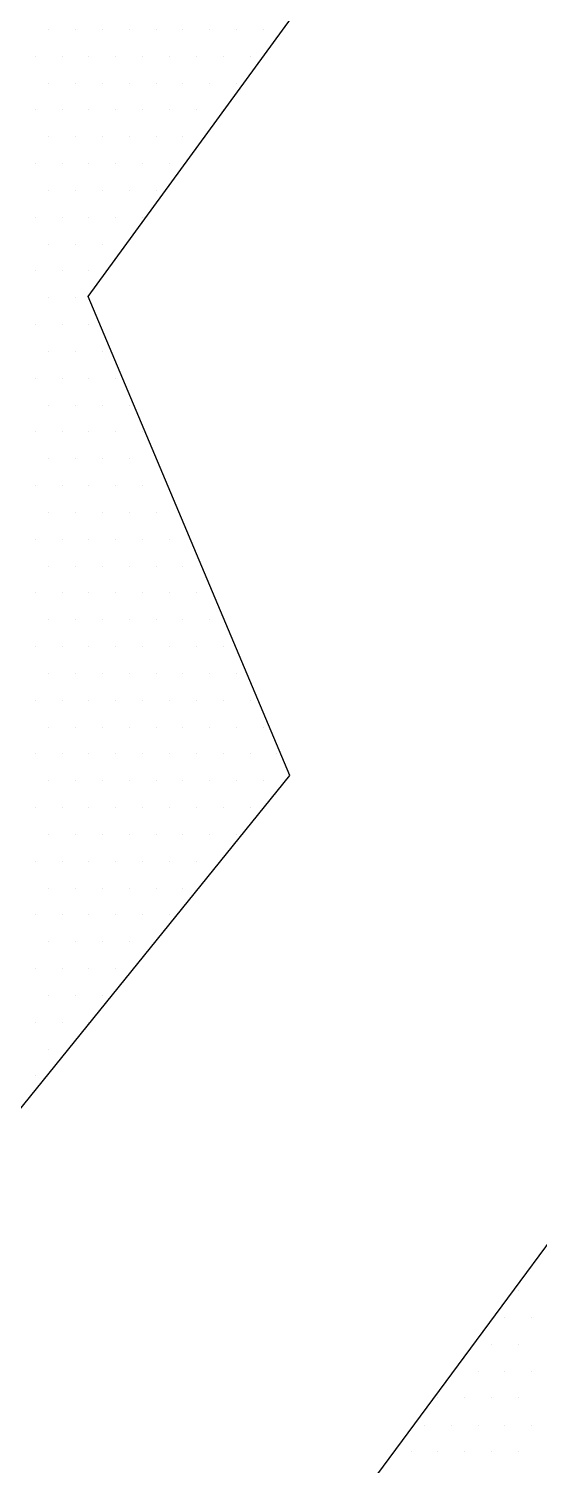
# Model space of a CAD drawing. Header units: metres. Extents: x 9606 to 9900, y 4805 to 4952.
# Drawn here: x 9865.168 to 9865.517, y 4850.549 to 4851.531 of the extents above; entities that cross this region are included whole.
import ezdxf

# ---------------------------------------------------------------- set-up
doc = ezdxf.new("R2010")
doc.units = ezdxf.units.M
doc.header["$LTSCALE"] = 2
doc.linetypes.add('CACHEX2', pattern=[0.75, 0.5, -0.25])
for name, color, linetype in [('CARTOUCHE', 7, 'Continuous'), ('LOGO', 4, 'Continuous'), ('rosace', 7, 'Continuous')]:
    doc.layers.add(name, color=color, linetype=linetype)

# ---------------------------------------------------------------- blocks, each defined once
blk = doc.blocks.new('A$C715108E3')
at = {"layer": 'LOGO', "color": 131}
for p, q in [((-7.7724, -18.4684), (-7.7724, -18.4684)), ((-7.6809, -18.4684), (-7.6809, -18.4684)), ((-7.5891, -18.4684), (-7.5891, -18.4684)), ((-7.4973, -18.4684), (-7.4973, -18.4684)), ((-7.4058, -18.4684), (-7.4058, -18.4684)), ((-7.314, -18.4684), (-7.314, -18.4684)), ((-7.2222, -18.4684), (-7.2222, -18.4684)), ((-7.1307, -18.4684), (-7.1307, -18.4684)), ((-7.0389, -18.4684), (-7.0389, -18.4684)), ((-7.8187, -18.5599), (-7.8187, -18.5599)), ((-7.7267, -18.5599), (-7.7267, -18.5599)), ((-7.635, -18.5599), (-7.635, -18.5599)), ((-7.5434, -18.5599), (-7.5434, -18.5599)), ((-7.4515, -18.5599), (-7.4515, -18.5599)), ((-7.3597, -18.5599), (-7.3597, -18.5599)), ((-7.2683, -18.5599), (-7.2683, -18.5599)), ((-7.1764, -18.5599), (-7.1764, -18.5599)), ((-7.0846, -18.5599), (-7.0846, -18.5599)), ((-7.7724, -18.6525), (-7.7724, -18.6525)), ((-7.6809, -18.6525), (-7.6809, -18.6525)), ((-7.5891, -18.6525), (-7.5891, -18.6525)), ((-7.4973, -18.6525), (-7.4973, -18.6525)), ((-7.4058, -18.6525), (-7.4058, -18.6525)), ((-7.314, -18.6525), (-7.314, -18.6525)), ((-7.2222, -18.6525), (-7.2222, -18.6525)), ((-7.1307, -18.6525), (-7.1307, -18.6525)), ((-7.8187, -18.7438), (-7.8187, -18.7438)), ((-7.7267, -18.7438), (-7.7267, -18.7438)), ((-7.635, -18.7438), (-7.635, -18.7438)), ((-7.5434, -18.7438), (-7.5434, -18.7438)), ((-7.4515, -18.7438), (-7.4515, -18.7438)), ((-7.3597, -18.7438), (-7.3597, -18.7438)), ((-7.2683, -18.7438), (-7.2683, -18.7438)), ((-7.1764, -18.7438), (-7.1764, -18.7438)), ((-7.7724, -18.835), (-7.7724, -18.835)), ((-7.6809, -18.835), (-7.6809, -18.835)), ((-7.5891, -18.835), (-7.5891, -18.835)), ((-7.4973, -18.835), (-7.4973, -18.835)), ((-7.4058, -18.835), (-7.4058, -18.835)), ((-7.314, -18.835), (-7.314, -18.835)), ((-7.8187, -18.9276), (-7.8187, -18.9276)), ((-7.7267, -18.9276), (-7.7267, -18.9276)), ((-7.635, -18.9276), (-7.635, -18.9276)), ((-7.5434, -18.9276), (-7.5434, -18.9276)), ((-7.4515, -18.9276), (-7.4515, -18.9276)), ((-7.3597, -18.9276), (-7.3597, -18.9276)), ((-7.7724, -19.0189), (-7.7724, -19.0189)), ((-7.6809, -19.0189), (-7.6809, -19.0189)), ((-7.5891, -19.0189), (-7.5891, -19.0189)), ((-7.4973, -19.0189), (-7.4973, -19.0189)), ((-7.4058, -19.0189), (-7.4058, -19.0189)), ((-7.8187, -19.1101), (-7.8187, -19.1101)), ((-7.7267, -19.1101), (-7.7267, -19.1101)), ((-7.635, -19.1101), (-7.635, -19.1101)), ((-7.5434, -19.1101), (-7.5434, -19.1101)), ((-7.4515, -19.1101), (-7.4515, -19.1101)), ((-7.7724, -19.2027), (-7.7724, -19.2027)), ((-7.6809, -19.2027), (-7.6809, -19.2027)), ((-7.5891, -19.2027), (-7.5891, -19.2027)), ((-7.8187, -19.294), (-7.8187, -19.294)), ((-7.7267, -19.294), (-7.7267, -19.294)), ((-7.635, -19.294), (-7.635, -19.294)), ((-7.7724, -19.3855), (-7.7724, -19.3855)), ((-7.6809, -19.3855), (-7.6809, -19.3855)), ((-7.8187, -19.4779), (-7.8187, -19.4779)), ((-7.7267, -19.4779), (-7.7267, -19.4779)), ((-7.635, -19.4779), (-7.635, -19.4779)), ((-7.7724, -19.5693), (-7.7724, -19.5693)), ((-7.6809, -19.5693), (-7.6809, -19.5693)), ((-7.5891, -19.5693), (-7.5891, -19.5693)), ((-7.8187, -19.6606), (-7.8187, -19.6606)), ((-7.7267, -19.6606), (-7.7267, -19.6606)), ((-7.635, -19.6606), (-7.635, -19.6606)), ((-7.5434, -19.6606), (-7.5434, -19.6606)), ((-7.7724, -19.753), (-7.7724, -19.753)), ((-7.6809, -19.753), (-7.6809, -19.753)), ((-7.5891, -19.753), (-7.5891, -19.753)), ((-7.4973, -19.753), (-7.4973, -19.753)), ((-7.8187, -19.8444), (-7.8187, -19.8444)), ((-7.7267, -19.8444), (-7.7267, -19.8444)), ((-7.635, -19.8444), (-7.635, -19.8444)), ((-7.5434, -19.8444), (-7.5434, -19.8444)), ((-7.4515, -19.8444), (-7.4515, -19.8444)), ((-7.7724, -19.9357), (-7.7724, -19.9357)), ((-7.6809, -19.9357), (-7.6809, -19.9357)), ((-7.5891, -19.9357), (-7.5891, -19.9357)), ((-7.4973, -19.9357), (-7.4973, -19.9357)), ((-7.4058, -19.9357), (-7.4058, -19.9357)), ((-7.8187, -20.0281), (-7.8187, -20.0281)), ((-7.7267, -20.0281), (-7.7267, -20.0281)), ((-7.635, -20.0281), (-7.635, -20.0281)), ((-7.5434, -20.0281), (-7.5434, -20.0281)), ((-7.4515, -20.0281), (-7.4515, -20.0281)), ((-7.7724, -20.1196), (-7.7724, -20.1196)), ((-7.6809, -20.1196), (-7.6809, -20.1196)), ((-7.5891, -20.1196), (-7.5891, -20.1196)), ((-7.4973, -20.1196), (-7.4973, -20.1196)), ((-7.4058, -20.1196), (-7.4058, -20.1196)), ((-7.8187, -20.211), (-7.8187, -20.211)), ((-7.7267, -20.211), (-7.7267, -20.211)), ((-7.635, -20.211), (-7.635, -20.211)), ((-7.5434, -20.211), (-7.5434, -20.211)), ((-7.4515, -20.211), (-7.4515, -20.211)), ((-7.3597, -20.211), (-7.3597, -20.211)), ((-7.7724, -20.3034), (-7.7724, -20.3034)), ((-7.6809, -20.3034), (-7.6809, -20.3034)), ((-7.5891, -20.3034), (-7.5891, -20.3034)), ((-7.4973, -20.3034), (-7.4973, -20.3034)), ((-7.4058, -20.3034), (-7.4058, -20.3034)), ((-7.314, -20.3034), (-7.314, -20.3034)), ((-7.8187, -20.3947), (-7.8187, -20.3947)), ((-7.7267, -20.3947), (-7.7267, -20.3947)), ((-7.635, -20.3947), (-7.635, -20.3947)), ((-7.5434, -20.3947), (-7.5434, -20.3947)), ((-7.4515, -20.3947), (-7.4515, -20.3947)), ((-7.3597, -20.3947), (-7.3597, -20.3947)), ((-7.2683, -20.3947), (-7.2683, -20.3947)), ((-7.7724, -20.4859), (-7.7724, -20.4859)), ((-7.6809, -20.4859), (-7.6809, -20.4859)), ((-7.5891, -20.4859), (-7.5891, -20.4859)), ((-7.4973, -20.4859), (-7.4973, -20.4859)), ((-7.4058, -20.4859), (-7.4058, -20.4859)), ((-7.314, -20.4859), (-7.314, -20.4859)), ((-7.2222, -20.4859), (-7.2222, -20.4859)), ((-7.8187, -20.5785), (-7.8187, -20.5785)), ((-7.7267, -20.5785), (-7.7267, -20.5785)), ((-7.635, -20.5785), (-7.635, -20.5785)), ((-7.5434, -20.5785), (-7.5434, -20.5785)), ((-7.4515, -20.5785), (-7.4515, -20.5785)), ((-7.3597, -20.5785), (-7.3597, -20.5785)), ((-7.2683, -20.5785), (-7.2683, -20.5785)), ((-7.1764, -20.5785), (-7.1764, -20.5785)), ((-7.7724, -20.6698), (-7.7724, -20.6698)), ((-7.6809, -20.6698), (-7.6809, -20.6698)), ((-7.5891, -20.6698), (-7.5891, -20.6698)), ((-7.4973, -20.6698), (-7.4973, -20.6698)), ((-7.4058, -20.6698), (-7.4058, -20.6698)), ((-7.314, -20.6698), (-7.314, -20.6698)), ((-7.2222, -20.6698), (-7.2222, -20.6698)), ((-7.1307, -20.6698), (-7.1307, -20.6698)), ((-7.8187, -20.7613), (-7.8187, -20.7613)), ((-7.7267, -20.7613), (-7.7267, -20.7613)), ((-7.635, -20.7613), (-7.635, -20.7613)), ((-7.5434, -20.7613), (-7.5434, -20.7613)), ((-7.4515, -20.7613), (-7.4515, -20.7613)), ((-7.3597, -20.7613), (-7.3597, -20.7613)), ((-7.2683, -20.7613), (-7.2683, -20.7613)), ((-7.1764, -20.7613), (-7.1764, -20.7613)), ((-7.0846, -20.7613), (-7.0846, -20.7613)), ((-7.7724, -20.8538), (-7.7724, -20.8538)), ((-7.6809, -20.8538), (-7.6809, -20.8538)), ((-7.5891, -20.8538), (-7.5891, -20.8538)), ((-7.4973, -20.8538), (-7.4973, -20.8538)), ((-7.4058, -20.8538), (-7.4058, -20.8538)), ((-7.314, -20.8538), (-7.314, -20.8538)), ((-7.2222, -20.8538), (-7.2222, -20.8538)), ((-7.1307, -20.8538), (-7.1307, -20.8538)), ((-7.0389, -20.8538), (-7.0389, -20.8538)), ((-7.8187, -20.9451), (-7.8187, -20.9451)), ((-7.7267, -20.9451), (-7.7267, -20.9451)), ((-7.635, -20.9451), (-7.635, -20.9451)), ((-7.5434, -20.9451), (-7.5434, -20.9451)), ((-7.4515, -20.9451), (-7.4515, -20.9451)), ((-7.3597, -20.9451), (-7.3597, -20.9451)), ((-7.2683, -20.9451), (-7.2683, -20.9451)), ((-7.1764, -20.9451), (-7.1764, -20.9451)), ((-7.0846, -20.9451), (-7.0846, -20.9451)), ((-6.9924, -20.9451), (-6.9924, -20.9451)), ((-7.7724, -21.0375), (-7.7724, -21.0375)), ((-7.6809, -21.0375), (-7.6809, -21.0375)), ((-7.5891, -21.0375), (-7.5891, -21.0375)), ((-7.4973, -21.0375), (-7.4973, -21.0375)), ((-7.4058, -21.0375), (-7.4058, -21.0375)), ((-7.314, -21.0375), (-7.314, -21.0375)), ((-7.2222, -21.0375), (-7.2222, -21.0375)), ((-7.1307, -21.0375), (-7.1307, -21.0375)), ((-7.0389, -21.0375), (-7.0389, -21.0375)), ((-7.8187, -21.1288), (-7.8187, -21.1288)), ((-7.7267, -21.1288), (-7.7267, -21.1288)), ((-7.635, -21.1288), (-7.635, -21.1288)), ((-7.5434, -21.1288), (-7.5434, -21.1288)), ((-7.4515, -21.1288), (-7.4515, -21.1288)), ((-7.3597, -21.1288), (-7.3597, -21.1288)), ((-7.2683, -21.1288), (-7.2683, -21.1288)), ((-7.1764, -21.1288), (-7.1764, -21.1288)), ((-7.0846, -21.1288), (-7.0846, -21.1288)), ((-7.7724, -21.2202), (-7.7724, -21.2202)), ((-7.6809, -21.2202), (-7.6809, -21.2202)), ((-7.5891, -21.2202), (-7.5891, -21.2202)), ((-7.4973, -21.2202), (-7.4973, -21.2202)), ((-7.4058, -21.2202), (-7.4058, -21.2202)), ((-7.314, -21.2202), (-7.314, -21.2202)), ((-7.2222, -21.2202), (-7.2222, -21.2202)), ((-7.1307, -21.2202), (-7.1307, -21.2202)), ((-7.8187, -21.3126), (-7.8187, -21.3126)), ((-7.7267, -21.3126), (-7.7267, -21.3126)), ((-7.635, -21.3126), (-7.635, -21.3126)), ((-7.5434, -21.3126), (-7.5434, -21.3126)), ((-7.4515, -21.3126), (-7.4515, -21.3126)), ((-7.3597, -21.3126), (-7.3597, -21.3126)), ((-7.2683, -21.3126), (-7.2683, -21.3126)), ((-7.7724, -21.4039), (-7.7724, -21.4039)), ((-7.6809, -21.4039), (-7.6809, -21.4039)), ((-7.5891, -21.4039), (-7.5891, -21.4039)), ((-7.4973, -21.4039), (-7.4973, -21.4039)), ((-7.4058, -21.4039), (-7.4058, -21.4039)), ((-7.314, -21.4039), (-7.314, -21.4039)), ((-7.8187, -21.4954), (-7.8187, -21.4954)), ((-7.7267, -21.4954), (-7.7267, -21.4954)), ((-7.635, -21.4954), (-7.635, -21.4954)), ((-7.5434, -21.4954), (-7.5434, -21.4954)), ((-7.4515, -21.4954), (-7.4515, -21.4954)), ((-7.3597, -21.4954), (-7.3597, -21.4954)), ((-7.7724, -21.5878), (-7.7724, -21.5878)), ((-7.6809, -21.5878), (-7.6809, -21.5878)), ((-7.5891, -21.5878), (-7.5891, -21.5878)), ((-7.4973, -21.5878), (-7.4973, -21.5878)), ((-7.8187, -21.6792), (-7.8187, -21.6792)), ((-7.7267, -21.6792), (-7.7267, -21.6792)), ((-7.635, -21.6792), (-7.635, -21.6792)), ((-7.5434, -21.6792), (-7.5434, -21.6792)), ((-7.7724, -21.7705), (-7.7724, -21.7705)), ((-7.6809, -21.7705), (-7.6809, -21.7705)), ((-7.5891, -21.7705), (-7.5891, -21.7705)), ((-7.8187, -21.8631), (-7.8187, -21.8631)), ((-7.7267, -21.8631), (-7.7267, -21.8631)), ((-7.635, -21.8631), (-7.635, -21.8631)), ((-7.7724, -21.9543), (-7.7724, -21.9543)), ((-7.8187, -22.0454), (-7.8187, -22.0454)), ((-6.1187, -22.6886), (-6.1187, -22.6886)), ((-6.1867, -22.7799), (-6.1867, -22.7799)), ((-6.1674, -22.7799), (-6.1674, -22.7799)), ((-6.2547, -22.8712), (-6.2547, -22.8712)), ((-6.2133, -22.8712), (-6.2133, -22.8712)), ((-6.1213, -22.8712), (-6.1213, -22.8712)), ((-6.3228, -22.9636), (-6.3228, -22.9636)), ((-6.259, -22.9636), (-6.259, -22.9636)), ((-6.1674, -22.9636), (-6.1674, -22.9636)), ((-6.3908, -23.055), (-6.3908, -23.055)), ((-6.3046, -23.055), (-6.3046, -23.055)), ((-6.2133, -23.055), (-6.2133, -23.055)), ((-6.1213, -23.055), (-6.1213, -23.055)), ((-6.4586, -23.1463), (-6.4586, -23.1463)), ((-6.4423, -23.1463), (-6.4423, -23.1463)), ((-6.3511, -23.1463), (-6.3511, -23.1463)), ((-6.259, -23.1463), (-6.259, -23.1463)), ((-6.1674, -23.1463), (-6.1674, -23.1463)), ((-6.5261, -23.2389), (-6.5261, -23.2389)), ((-6.4886, -23.2389), (-6.4886, -23.2389)), ((-6.3966, -23.2389), (-6.3966, -23.2389)), ((-6.3046, -23.2389), (-6.3046, -23.2389)), ((-6.2133, -23.2389), (-6.2133, -23.2389)), ((-6.1213, -23.2389), (-6.1213, -23.2389)), ((-6.5939, -23.3303), (-6.5939, -23.3303)), ((-6.5343, -23.3303), (-6.5343, -23.3303)), ((-6.4423, -23.3303), (-6.4423, -23.3303)), ((-6.3511, -23.3303), (-6.3511, -23.3303)), ((-6.259, -23.3303), (-6.259, -23.3303)), ((-6.1674, -23.3303), (-6.1674, -23.3303))]:
    blk.add_line(p, q, dxfattribs=at)
for points in [[(-19.4659, -20.0075), (-15.0643, -20.4719), (-16.7516, -22.8048), (-16.3741, -23.1322), (-15.8207, -23.5348), (-15.4563, -23.799), (-13.7331, -21.4856), (-11.9601, -25.3945), (-11.4761, -25.5469), (-10.7095, -25.798), (-10.0926, -25.8741), (-9.9674, -25.8741), (-12.5584, -19.9248), (-11.816, -18.9068), (-10.4959, -20.6166), (-9.7792, -22.2122), (-8.7979, -20.9179), (-8.1187, -22.4645), (-6.9489, -21.0191), (-7.6382, -19.3811), (-6.116, -17.2939)], [(-5.0186, -17.1537), (-4.9784, -19.1278), (-5.3896, -19.2331), (-4.7123, -20.7884), (-8.4641, -25.8566), (-8.5996, -26.1134), (-8.0987, -26.1134), (-7.2053, -26.0731), (-6.6093, -26.0457), (-6.203, -25.613), (-3.9696, -22.5417), (-2.7917, -25.1531), (-2.6026, -25.1257), (-1.9525, -24.8418), (-1.3029, -24.5438), (-2.3854, -21.8923), (1.9656, -22.2806), (2.6017, -21.6183), (3.2786, -20.7927), (-3.3817, -20.0761), (-4.3053, -16.8895)]]:
    blk.add_lwpolyline(points, dxfattribs=at)
blk = doc.blocks.new('A$C581E6685')
at = {"layer": 'rosace', "color": 32, "linetype": 'CACHEX2', "ltscale": 1.5}
blk.add_ellipse((-38.0538, 23.8138), major_axis=(-19.0311, -3.534), ratio=0.590567, dxfattribs=at)
at = {"layer": 'rosace', "color": 32}
blk.add_ellipse((-37.6144, 23.8499), major_axis=(-13.5768, -4.2839), ratio=0.791971, dxfattribs=at)
at = {"layer": 'CARTOUCHE'}
blk.add_blockref('A$C715108E3', (-31.6739, 36.3189), dxfattribs=at)

msp = doc.modelspace()

# ---------------------------------------------------------------- block references
at = {"layer": 'CARTOUCHE', "xscale": 0.2, "yscale": 0.2, "zscale": 0.2}
msp.add_blockref('A$C581E6685', (9873.0705, 4847.96026), dxfattribs=at)

doc.saveas('drawing.dxf')
